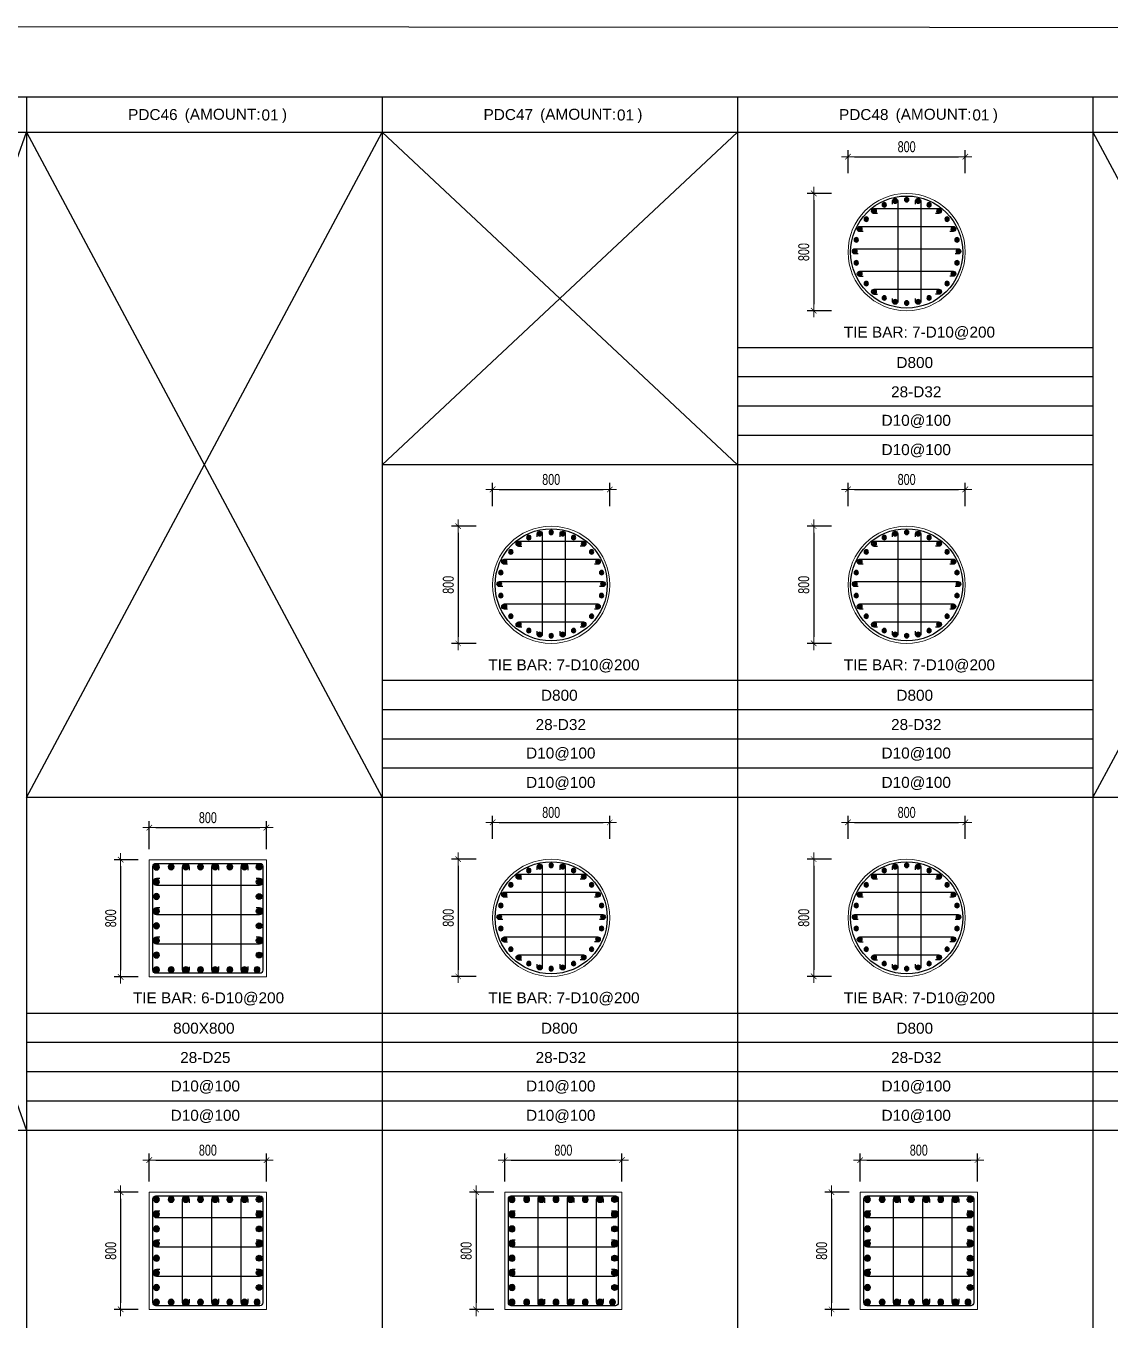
# Model space of a CAD drawing. Header units: millimetres. Extents: x 49323 to 538172, y -39336 to 181761.
# Drawn here: x 273228 to 280628, y 53797 to 62630 of the extents above; entities that cross this region are included whole.
import ezdxf
from ezdxf.enums import TextEntityAlignment as Align

# ---------------------------------------------------------------- set-up
doc = ezdxf.new("R2010")
doc.units = ezdxf.units.MM
doc.linetypes.add('CENTER2', pattern=[1.125, 0.75, -0.125, 0.125, -0.125])
doc.layers.get('Defpoints').update_dxf_attribs({"color": 151, "lineweight": 9})
for name, color, linetype in [('2', 2, 'Continuous'), ('A-ANNO-LEAD', 4, 'Continuous'), ('CEN', 1, 'CENTER2'), ('STL', 3, 'Continuous'), ('TIT1', 3, 'Continuous')]:
    doc.layers.add(name, color=color, linetype=linetype)
doc.layers.add('NDC_S_CONTINUOUS', color=3, linetype='Continuous', lineweight=20)
doc.layers.add('NDC_S_DIM', color=1, linetype='Continuous', lineweight=15)
doc.styles.add('NDC_ARIAL', font='arial.ttf', dxfattribs={"width": 0.85})
doc.styles.add('NDC_DIM', font='', dxfattribs={"width": 0.75})
doc.styles.get('NDC_DIM').set_extended_font_data('Dotum')
doc.dimstyles.new('NDC_dim_30', dxfattribs={"dimscale": 30, "dimtxt": 2.5, "dimasz": 1.5, "dimexe": 1.5, "dimexo": 2.5, "dimgap": 1, "dimtad": 1, "dimdec": 0, "dimzin": 0, "dimdsep": 46, "dimtxsty": 'NDC_DIM', "dimblk": 'DIMMARK', "dimcen": 0.09, "dimdle": 1.2, "dimclrd": 1, "dimclre": 1, "dimclrt": 3, "dimadec": 0, "dimazin": 0, "dimtfac": 1, "dimtdec": 0, "dimtix": 1, "dimtofl": 0, "dimtmove": 0, "dimatfit": 3, "dimfxl": 8, "dimfxlon": 1, "dimtolj": 1, "dimtzin": 0, "dimarcsym": 0})

# ---------------------------------------------------------------- blocks, each defined once
blk = doc.blocks.new('8')
at = {"layer": '2'}
blk.add_hatch(color=256, dxfattribs=at).paths.add_polyline_path([(20, 0, 0.386127), (1.9, 19.9), (-1.9, 19.9, 0.386127), (-20, 0, 1)])
blk.add_circle((0, 0), 20, dxfattribs=at)
blk = doc.blocks.new('5')
at = {"layer": 'CEN', "rotation": 180}
blk.add_blockref('8', (0, 0), dxfattribs=at)
blk = doc.blocks.new('DIMMARK')
at = {"layer": 'NDC_S_DIM', "color": 1}
blk.add_line((-1.5, 0), (1, 0), dxfattribs=at)
at = {"layer": 'NDC_S_DIM', "color": 2, "const_width": 0.1}
blk.add_lwpolyline([(-0.42, -0.42), (0.42, 0.42)], dxfattribs=at)
blk = doc.blocks.new('*D1252')
at = {"layer": 'Defpoints', "color": 0, "ltscale": 40, "transparency": 16777216}
for p in [(274869.8, 54888.6), (274069.8, 54667.2), (274869.8, 54667.2)]:
    blk.add_point(p, dxfattribs=at)
at = {"layer": 'NDC_S_DIM', "color": 1, "lineweight": -2, "ltscale": 40, "transparency": 16777216}
for p, q in [((274069.8, 54742.2), (274069.8, 54933.6)), ((274114.8, 54888.6), (274824.8, 54888.6)), ((274869.8, 54742.2), (274869.8, 54933.6))]:
    blk.add_line(p, q, dxfattribs=at)
at = {"layer": 'NDC_S_DIM', "color": 1, "lineweight": -2, "ltscale": 40, "transparency": 16777216, "xscale": 45, "yscale": 45, "zscale": 45, "rotation": 180}
blk.add_blockref('DIMMARK', (274069.8, 54888.6), dxfattribs=at)
at = {"layer": 'NDC_S_DIM', "color": 1, "lineweight": -2, "ltscale": 40, "transparency": 16777216, "xscale": 45, "yscale": 45, "zscale": 45}
blk.add_blockref('DIMMARK', (274869.8, 54888.6), dxfattribs=at)
at = {"layer": 'NDC_S_DIM', "color": 3, "ltscale": 40, "transparency": 16777216, "insert": (274469.8, 54956.1), "char_height": 75, "attachment_point": 5, "style": 'NDC_DIM'}
blk.add_mtext('\\A1;800', dxfattribs=at)
blk = doc.blocks.new('*D1253')
at = {"layer": 'Defpoints', "color": 0, "ltscale": 40, "transparency": 16777216}
for p in [(274069.8, 54669.7), (273874.5, 53869.7), (274069.8, 53869.7)]:
    blk.add_point(p, dxfattribs=at)
at = {"layer": 'NDC_S_DIM', "color": 1, "lineweight": -2, "ltscale": 40, "transparency": 16777216}
for p, q in [((273994.8, 54669.7), (273829.5, 54669.7)), ((273874.5, 54624.7), (273874.5, 53914.7)), ((273994.8, 53869.7), (273829.5, 53869.7))]:
    blk.add_line(p, q, dxfattribs=at)
at = {"layer": 'NDC_S_DIM', "color": 1, "lineweight": -2, "ltscale": 40, "transparency": 16777216, "xscale": 45, "yscale": 45, "zscale": 45}
for p, rotation in [((273874.5, 54669.7), 90), ((273874.5, 53869.7), 270)]:
    blk.add_blockref('DIMMARK', p, dxfattribs=dict(at, rotation=rotation))
at = {"layer": 'NDC_S_DIM', "color": 3, "ltscale": 40, "transparency": 16777216, "insert": (273806.9, 54269.7), "char_height": 75, "attachment_point": 5, "rotation": 90, "style": 'NDC_DIM'}
blk.add_mtext('\\A1;800', dxfattribs=at)
blk = doc.blocks.new('DÁDAS')
at = {"layer": 'TIT1', "color": 2, "style": 'NDC_ARIAL'}
blk.add_text('(AMOUNT:     )', height=75, dxfattribs=at).set_placement((-42061.2, 55767.2), align=Align.MIDDLE)
blk = doc.blocks.new('*D1254')
at = {"layer": 'Defpoints', "color": 0, "ltscale": 40, "transparency": 16777216}
for p in [(274869.8, 57158), (274069.8, 56936.6), (274869.8, 56936.6)]:
    blk.add_point(p, dxfattribs=at)
at = {"layer": 'NDC_S_DIM', "color": 1, "lineweight": -2, "ltscale": 40, "transparency": 16777216}
for p, q in [((274069.8, 57011.6), (274069.8, 57203)), ((274114.8, 57158), (274824.8, 57158)), ((274869.8, 57011.6), (274869.8, 57203))]:
    blk.add_line(p, q, dxfattribs=at)
at = {"layer": 'NDC_S_DIM', "color": 1, "lineweight": -2, "ltscale": 40, "transparency": 16777216, "xscale": 45, "yscale": 45, "zscale": 45, "rotation": 180}
blk.add_blockref('DIMMARK', (274069.8, 57158), dxfattribs=at)
at = {"layer": 'NDC_S_DIM', "color": 1, "lineweight": -2, "ltscale": 40, "transparency": 16777216, "xscale": 45, "yscale": 45, "zscale": 45}
blk.add_blockref('DIMMARK', (274869.8, 57158), dxfattribs=at)
at = {"layer": 'NDC_S_DIM', "color": 3, "ltscale": 40, "transparency": 16777216, "insert": (274469.8, 57225.6), "char_height": 75, "attachment_point": 5, "style": 'NDC_DIM'}
blk.add_mtext('\\A1;800', dxfattribs=at)
blk = doc.blocks.new('*D1255')
at = {"layer": 'Defpoints', "color": 0, "ltscale": 40, "transparency": 16777216}
for p in [(274069.8, 56939.2), (273874.5, 56139.2), (274069.8, 56139.2)]:
    blk.add_point(p, dxfattribs=at)
at = {"layer": 'NDC_S_DIM', "color": 1, "lineweight": -2, "ltscale": 40, "transparency": 16777216}
for p, q in [((273994.8, 56939.2), (273829.5, 56939.2)), ((273874.5, 56894.2), (273874.5, 56184.2)), ((273994.8, 56139.2), (273829.5, 56139.2))]:
    blk.add_line(p, q, dxfattribs=at)
at = {"layer": 'NDC_S_DIM', "color": 1, "lineweight": -2, "ltscale": 40, "transparency": 16777216, "xscale": 45, "yscale": 45, "zscale": 45}
for p, rotation in [((273874.5, 56939.2), 90), ((273874.5, 56139.2), 270)]:
    blk.add_blockref('DIMMARK', p, dxfattribs=dict(at, rotation=rotation))
at = {"layer": 'NDC_S_DIM', "color": 3, "ltscale": 40, "transparency": 16777216, "insert": (273806.9, 56539.2), "char_height": 75, "attachment_point": 5, "rotation": 90, "style": 'NDC_DIM'}
blk.add_mtext('\\A1;800', dxfattribs=at)
blk = doc.blocks.new('*D1262')
at = {"layer": 'Defpoints', "color": 0, "ltscale": 40, "transparency": 16777216}
for p in [(277295.9, 54888.6), (276495.9, 54667.2), (277295.9, 54667.2)]:
    blk.add_point(p, dxfattribs=at)
at = {"layer": 'NDC_S_DIM', "color": 1, "lineweight": -2, "ltscale": 40, "transparency": 16777216}
for p, q in [((276495.9, 54742.2), (276495.9, 54933.6)), ((276540.9, 54888.6), (277250.9, 54888.6)), ((277295.9, 54742.2), (277295.9, 54933.6))]:
    blk.add_line(p, q, dxfattribs=at)
at = {"layer": 'NDC_S_DIM', "color": 1, "lineweight": -2, "ltscale": 40, "transparency": 16777216, "xscale": 45, "yscale": 45, "zscale": 45, "rotation": 180}
blk.add_blockref('DIMMARK', (276495.9, 54888.6), dxfattribs=at)
at = {"layer": 'NDC_S_DIM', "color": 1, "lineweight": -2, "ltscale": 40, "transparency": 16777216, "xscale": 45, "yscale": 45, "zscale": 45}
blk.add_blockref('DIMMARK', (277295.9, 54888.6), dxfattribs=at)
at = {"layer": 'NDC_S_DIM', "color": 3, "ltscale": 40, "transparency": 16777216, "insert": (276895.9, 54956.1), "char_height": 75, "attachment_point": 5, "style": 'NDC_DIM'}
blk.add_mtext('\\A1;800', dxfattribs=at)
blk = doc.blocks.new('*D1263')
at = {"layer": 'Defpoints', "color": 0, "ltscale": 40, "transparency": 16777216}
for p in [(276495.9, 54669.7), (276300.5, 53869.7), (276495.9, 53869.7)]:
    blk.add_point(p, dxfattribs=at)
at = {"layer": 'NDC_S_DIM', "color": 1, "lineweight": -2, "ltscale": 40, "transparency": 16777216}
for p, q in [((276420.9, 54669.7), (276255.5, 54669.7)), ((276300.5, 54624.7), (276300.5, 53914.7)), ((276420.9, 53869.7), (276255.5, 53869.7))]:
    blk.add_line(p, q, dxfattribs=at)
at = {"layer": 'NDC_S_DIM', "color": 1, "lineweight": -2, "ltscale": 40, "transparency": 16777216, "xscale": 45, "yscale": 45, "zscale": 45}
for p, rotation in [((276300.5, 54669.7), 90), ((276300.5, 53869.7), 270)]:
    blk.add_blockref('DIMMARK', p, dxfattribs=dict(at, rotation=rotation))
at = {"layer": 'NDC_S_DIM', "color": 3, "ltscale": 40, "transparency": 16777216, "insert": (276233, 54269.7), "char_height": 75, "attachment_point": 5, "rotation": 90, "style": 'NDC_DIM'}
blk.add_mtext('\\A1;800', dxfattribs=at)
blk = doc.blocks.new('*D1270')
at = {"layer": 'Defpoints', "color": 0, "ltscale": 40, "transparency": 16777216}
for p in [(279722, 54888.6), (278922, 54667.2), (279722, 54667.2)]:
    blk.add_point(p, dxfattribs=at)
at = {"layer": 'NDC_S_DIM', "color": 1, "lineweight": -2, "ltscale": 40, "transparency": 16777216}
for p, q in [((278922, 54742.2), (278922, 54933.6)), ((278967, 54888.6), (279677, 54888.6)), ((279722, 54742.2), (279722, 54933.6))]:
    blk.add_line(p, q, dxfattribs=at)
at = {"layer": 'NDC_S_DIM', "color": 1, "lineweight": -2, "ltscale": 40, "transparency": 16777216, "xscale": 45, "yscale": 45, "zscale": 45, "rotation": 180}
blk.add_blockref('DIMMARK', (278922, 54888.6), dxfattribs=at)
at = {"layer": 'NDC_S_DIM', "color": 1, "lineweight": -2, "ltscale": 40, "transparency": 16777216, "xscale": 45, "yscale": 45, "zscale": 45}
blk.add_blockref('DIMMARK', (279722, 54888.6), dxfattribs=at)
at = {"layer": 'NDC_S_DIM', "color": 3, "ltscale": 40, "transparency": 16777216, "insert": (279322, 54956.1), "char_height": 75, "attachment_point": 5, "style": 'NDC_DIM'}
blk.add_mtext('\\A1;800', dxfattribs=at)
blk = doc.blocks.new('*D1271')
at = {"layer": 'Defpoints', "color": 0, "ltscale": 40, "transparency": 16777216}
for p in [(278922, 54669.7), (278726.6, 53869.7), (278922, 53869.7)]:
    blk.add_point(p, dxfattribs=at)
at = {"layer": 'NDC_S_DIM', "color": 1, "lineweight": -2, "ltscale": 40, "transparency": 16777216}
for p, q in [((278847, 54669.7), (278681.6, 54669.7)), ((278726.6, 54624.7), (278726.6, 53914.7)), ((278847, 53869.7), (278681.6, 53869.7))]:
    blk.add_line(p, q, dxfattribs=at)
at = {"layer": 'NDC_S_DIM', "color": 1, "lineweight": -2, "ltscale": 40, "transparency": 16777216, "xscale": 45, "yscale": 45, "zscale": 45}
for p, rotation in [((278726.6, 54669.7), 90), ((278726.6, 53869.7), 270)]:
    blk.add_blockref('DIMMARK', p, dxfattribs=dict(at, rotation=rotation))
at = {"layer": 'NDC_S_DIM', "color": 3, "ltscale": 40, "transparency": 16777216, "insert": (278659.1, 54269.7), "char_height": 75, "attachment_point": 5, "rotation": 90, "style": 'NDC_DIM'}
blk.add_mtext('\\A1;800', dxfattribs=at)
blk = doc.blocks.new('*D1310')
at = {"layer": 'Defpoints', "color": 0, "ltscale": 40, "transparency": 16777216}
for p in [(277213, 59466.4), (276413, 59278.2), (277213, 59278.2)]:
    blk.add_point(p, dxfattribs=at)
at = {"layer": 'NDC_S_DIM', "color": 1, "lineweight": -2, "ltscale": 40, "transparency": 16777216}
for p, q in [((276413, 59353.2), (276413, 59511.4)), ((276458, 59466.4), (277168, 59466.4)), ((277213, 59353.2), (277213, 59511.4))]:
    blk.add_line(p, q, dxfattribs=at)
at = {"layer": 'NDC_S_DIM', "color": 1, "lineweight": -2, "ltscale": 40, "transparency": 16777216, "xscale": 45, "yscale": 45, "zscale": 45, "rotation": 180}
blk.add_blockref('DIMMARK', (276413, 59466.4), dxfattribs=at)
at = {"layer": 'NDC_S_DIM', "color": 1, "lineweight": -2, "ltscale": 40, "transparency": 16777216, "xscale": 45, "yscale": 45, "zscale": 45}
blk.add_blockref('DIMMARK', (277213, 59466.4), dxfattribs=at)
at = {"layer": 'NDC_S_DIM', "color": 3, "ltscale": 40, "transparency": 16777216, "insert": (276813, 59533.9), "char_height": 75, "attachment_point": 5, "style": 'NDC_DIM'}
blk.add_mtext('\\A1;800', dxfattribs=at)
blk = doc.blocks.new('*D1311')
at = {"layer": 'Defpoints', "color": 0, "ltscale": 40, "transparency": 16777216}
for p in [(276375.9, 59215.3), (276178.5, 58415.3), (276375.9, 58415.3)]:
    blk.add_point(p, dxfattribs=at)
at = {"layer": 'NDC_S_DIM', "color": 1, "lineweight": -2, "ltscale": 40, "transparency": 16777216}
for p, q in [((276300.9, 59215.3), (276133.5, 59215.3)), ((276178.5, 59170.3), (276178.5, 58460.3)), ((276300.9, 58415.3), (276133.5, 58415.3))]:
    blk.add_line(p, q, dxfattribs=at)
at = {"layer": 'NDC_S_DIM', "color": 1, "lineweight": -2, "ltscale": 40, "transparency": 16777216, "xscale": 45, "yscale": 45, "zscale": 45}
for p, rotation in [((276178.5, 59215.3), 90), ((276178.5, 58415.3), 270)]:
    blk.add_blockref('DIMMARK', p, dxfattribs=dict(at, rotation=rotation))
at = {"layer": 'NDC_S_DIM', "color": 3, "ltscale": 40, "transparency": 16777216, "insert": (276111, 58815.3), "char_height": 75, "attachment_point": 5, "rotation": 90, "style": 'NDC_DIM'}
blk.add_mtext('\\A1;800', dxfattribs=at)
blk = doc.blocks.new('*U1161')
at = {"layer": 'STL', "xscale": -0.75, "yscale": 0.75, "zscale": 0.75, "rotation": 292.5000000000001}
blk.add_blockref('5', (0, 0), dxfattribs=at)
blk = doc.blocks.new('*U1169')
at = {"layer": 'NDC_S_DIM', "color": 0, "linetype": 'ByBlock', "lineweight": -2, "transparency": 16777216}
for p, rotation in [((-25527, 37966), 282.8571428571415), ((-25448.4, 37973.7), 269.9999999999987), ((-25370.1, 37963.8), 257.1428571428559), ((-25669.3, 37900), 308.571428571427), ((-25601.8, 37941), 295.7142857142843), ((-25296, 37936.7), 244.2857142857131), ((-25229.7, 37893.7), 231.4285714285703), ((-25725.9, 37844.9), 321.4285714285699), ((-25174.7, 37837.1), 218.5714285714274), ((-25796, 37704.6), 347.1428571428555), ((-25768.8, 37778.7), 334.2857142857127), ((-25133.6, 37769.7), 205.7142857142847), ((-25108.6, 37694.8), 192.8571428571419), ((-25100.9, 37616.2), 180), ((-25798.2, 37547.7), 12.8571428571428), ((-25110.9, 37537.9), 167.1428571428563), ((-25773.2, 37472.8), 25.71428571428561), ((-25138, 37463.8), 154.2857142857135), ((-25732.1, 37405.4), 38.57142857142841), ((-25677.1, 37348.8), 51.42857142857117), ((-25237.5, 37342.5), 128.5714285714279), ((-25180.9, 37397.6), 141.4285714285707), ((-25610.9, 37305.8), 64.28571428571395), ((-25536.7, 37278.7), 77.14285714285676), ((-25458.4, 37268.7), 89.99999999999955), ((-25379.8, 37276.5), 102.8571428571423), ((-25305, 37301.5), 115.7142857142852)]:
    blk.add_blockref('*U1161', p, dxfattribs=dict(at, rotation=rotation))
blk.add_blockref('*U1161', (-25805.9, 37626.2), dxfattribs=at)
blk = doc.blocks.new('*D1312')
at = {"layer": 'Defpoints', "color": 0, "ltscale": 40, "transparency": 16777216}
for p in [(277213, 57193.9), (276413, 57005.7), (277213, 57005.7)]:
    blk.add_point(p, dxfattribs=at)
at = {"layer": 'NDC_S_DIM', "color": 1, "lineweight": -2, "ltscale": 40, "transparency": 16777216}
for p, q in [((276413, 57080.7), (276413, 57238.9)), ((276458, 57193.9), (277168, 57193.9)), ((277213, 57080.7), (277213, 57238.9))]:
    blk.add_line(p, q, dxfattribs=at)
at = {"layer": 'NDC_S_DIM', "color": 1, "lineweight": -2, "ltscale": 40, "transparency": 16777216, "xscale": 45, "yscale": 45, "zscale": 45, "rotation": 180}
blk.add_blockref('DIMMARK', (276413, 57193.9), dxfattribs=at)
at = {"layer": 'NDC_S_DIM', "color": 1, "lineweight": -2, "ltscale": 40, "transparency": 16777216, "xscale": 45, "yscale": 45, "zscale": 45}
blk.add_blockref('DIMMARK', (277213, 57193.9), dxfattribs=at)
at = {"layer": 'NDC_S_DIM', "color": 3, "ltscale": 40, "transparency": 16777216, "insert": (276813, 57261.4), "char_height": 75, "attachment_point": 5, "style": 'NDC_DIM'}
blk.add_mtext('\\A1;800', dxfattribs=at)
blk = doc.blocks.new('*D1313')
at = {"layer": 'Defpoints', "color": 0, "ltscale": 40, "transparency": 16777216}
for p in [(276375.9, 56942.8), (276178.5, 56142.8), (276375.9, 56142.8)]:
    blk.add_point(p, dxfattribs=at)
at = {"layer": 'NDC_S_DIM', "color": 1, "lineweight": -2, "ltscale": 40, "transparency": 16777216}
for p, q in [((276300.9, 56942.8), (276133.5, 56942.8)), ((276178.5, 56897.8), (276178.5, 56187.8)), ((276300.9, 56142.8), (276133.5, 56142.8))]:
    blk.add_line(p, q, dxfattribs=at)
at = {"layer": 'NDC_S_DIM', "color": 1, "lineweight": -2, "ltscale": 40, "transparency": 16777216, "xscale": 45, "yscale": 45, "zscale": 45}
for p, rotation in [((276178.5, 56942.8), 90), ((276178.5, 56142.8), 270)]:
    blk.add_blockref('DIMMARK', p, dxfattribs=dict(at, rotation=rotation))
at = {"layer": 'NDC_S_DIM', "color": 3, "ltscale": 40, "transparency": 16777216, "insert": (276111, 56542.8), "char_height": 75, "attachment_point": 5, "rotation": 90, "style": 'NDC_DIM'}
blk.add_mtext('\\A1;800', dxfattribs=at)
blk = doc.blocks.new('*U1163')
at = {"layer": 'STL', "xscale": -0.75, "yscale": 0.75, "zscale": 0.75, "rotation": 292.5000000000001}
blk.add_blockref('5', (0, 0), dxfattribs=at)
blk = doc.blocks.new('*U1162')
at = {"layer": 'NDC_S_DIM', "color": 0, "linetype": 'ByBlock', "lineweight": -2, "transparency": 16777216}
for p, rotation in [((-25527, 37966), 282.8571428571415), ((-25448.4, 37973.7), 269.9999999999987), ((-25370.1, 37963.8), 257.1428571428559), ((-25669.3, 37900), 308.571428571427), ((-25601.8, 37941), 295.7142857142843), ((-25296, 37936.7), 244.2857142857131), ((-25229.7, 37893.7), 231.4285714285703), ((-25725.9, 37844.9), 321.4285714285699), ((-25174.7, 37837.1), 218.5714285714274), ((-25796, 37704.6), 347.1428571428555), ((-25768.8, 37778.7), 334.2857142857127), ((-25133.6, 37769.7), 205.7142857142847), ((-25108.6, 37694.8), 192.8571428571419), ((-25100.9, 37616.2), 180), ((-25798.2, 37547.7), 12.8571428571428), ((-25110.9, 37537.9), 167.1428571428563), ((-25773.2, 37472.8), 25.71428571428561), ((-25138, 37463.8), 154.2857142857135), ((-25732.1, 37405.4), 38.57142857142841), ((-25677.1, 37348.8), 51.42857142857117), ((-25237.5, 37342.5), 128.5714285714279), ((-25180.9, 37397.6), 141.4285714285707), ((-25610.9, 37305.8), 64.28571428571395), ((-25536.7, 37278.7), 77.14285714285676), ((-25458.4, 37268.7), 89.99999999999955), ((-25379.8, 37276.5), 102.8571428571423), ((-25305, 37301.5), 115.7142857142852)]:
    blk.add_blockref('*U1163', p, dxfattribs=dict(at, rotation=rotation))
blk.add_blockref('*U1163', (-25805.9, 37626.2), dxfattribs=at)
blk = doc.blocks.new('*D1314')
at = {"layer": 'Defpoints', "color": 0, "ltscale": 40, "transparency": 16777216}
for p in [(279639.1, 57193.9), (278839.1, 57005.7), (279639.1, 57005.7)]:
    blk.add_point(p, dxfattribs=at)
at = {"layer": 'NDC_S_DIM', "color": 1, "lineweight": -2, "ltscale": 40, "transparency": 16777216}
for p, q in [((278839.1, 57080.7), (278839.1, 57238.9)), ((278884.1, 57193.9), (279594.1, 57193.9)), ((279639.1, 57080.7), (279639.1, 57238.9))]:
    blk.add_line(p, q, dxfattribs=at)
at = {"layer": 'NDC_S_DIM', "color": 1, "lineweight": -2, "ltscale": 40, "transparency": 16777216, "xscale": 45, "yscale": 45, "zscale": 45, "rotation": 180}
blk.add_blockref('DIMMARK', (278839.1, 57193.9), dxfattribs=at)
at = {"layer": 'NDC_S_DIM', "color": 1, "lineweight": -2, "ltscale": 40, "transparency": 16777216, "xscale": 45, "yscale": 45, "zscale": 45}
blk.add_blockref('DIMMARK', (279639.1, 57193.9), dxfattribs=at)
at = {"layer": 'NDC_S_DIM', "color": 3, "ltscale": 40, "transparency": 16777216, "insert": (279239.1, 57261.4), "char_height": 75, "attachment_point": 5, "style": 'NDC_DIM'}
blk.add_mtext('\\A1;800', dxfattribs=at)
blk = doc.blocks.new('*D1315')
at = {"layer": 'Defpoints', "color": 0, "ltscale": 40, "transparency": 16777216}
for p in [(278802, 56942.8), (278604.6, 56142.8), (278802, 56142.8)]:
    blk.add_point(p, dxfattribs=at)
at = {"layer": 'NDC_S_DIM', "color": 1, "lineweight": -2, "ltscale": 40, "transparency": 16777216}
for p, q in [((278727, 56942.8), (278559.6, 56942.8)), ((278604.6, 56897.8), (278604.6, 56187.8)), ((278727, 56142.8), (278559.6, 56142.8))]:
    blk.add_line(p, q, dxfattribs=at)
at = {"layer": 'NDC_S_DIM', "color": 1, "lineweight": -2, "ltscale": 40, "transparency": 16777216, "xscale": 45, "yscale": 45, "zscale": 45}
for p, rotation in [((278604.6, 56942.8), 90), ((278604.6, 56142.8), 270)]:
    blk.add_blockref('DIMMARK', p, dxfattribs=dict(at, rotation=rotation))
at = {"layer": 'NDC_S_DIM', "color": 3, "ltscale": 40, "transparency": 16777216, "insert": (278537.1, 56542.8), "char_height": 75, "attachment_point": 5, "rotation": 90, "style": 'NDC_DIM'}
blk.add_mtext('\\A1;800', dxfattribs=at)
blk = doc.blocks.new('*U1165')
at = {"layer": 'STL', "xscale": -0.75, "yscale": 0.75, "zscale": 0.75, "rotation": 292.5000000000001}
blk.add_blockref('5', (0, 0), dxfattribs=at)
blk = doc.blocks.new('*U1164')
at = {"layer": 'NDC_S_DIM', "color": 0, "linetype": 'ByBlock', "lineweight": -2, "transparency": 16777216}
for p, rotation in [((-25527, 37966), 282.8571428571415), ((-25448.4, 37973.7), 269.9999999999987), ((-25370.1, 37963.8), 257.1428571428559), ((-25669.3, 37900), 308.571428571427), ((-25601.8, 37941), 295.7142857142843), ((-25296, 37936.7), 244.2857142857131), ((-25229.7, 37893.7), 231.4285714285703), ((-25725.9, 37844.9), 321.4285714285699), ((-25174.7, 37837.1), 218.5714285714274), ((-25796, 37704.6), 347.1428571428555), ((-25768.8, 37778.7), 334.2857142857127), ((-25133.6, 37769.7), 205.7142857142847), ((-25108.6, 37694.8), 192.8571428571419), ((-25100.9, 37616.2), 180), ((-25798.2, 37547.7), 12.8571428571428), ((-25110.9, 37537.9), 167.1428571428563), ((-25773.2, 37472.8), 25.71428571428561), ((-25138, 37463.8), 154.2857142857135), ((-25732.1, 37405.4), 38.57142857142841), ((-25677.1, 37348.8), 51.42857142857117), ((-25237.5, 37342.5), 128.5714285714279), ((-25180.9, 37397.6), 141.4285714285707), ((-25610.9, 37305.8), 64.28571428571395), ((-25536.7, 37278.7), 77.14285714285676), ((-25458.4, 37268.7), 89.99999999999955), ((-25379.8, 37276.5), 102.8571428571423), ((-25305, 37301.5), 115.7142857142852)]:
    blk.add_blockref('*U1165', p, dxfattribs=dict(at, rotation=rotation))
blk.add_blockref('*U1165', (-25805.9, 37626.2), dxfattribs=at)
blk = doc.blocks.new('*D1316')
at = {"layer": 'Defpoints', "color": 0, "ltscale": 40, "transparency": 16777216}
for p in [(279639.1, 59466.4), (278839.1, 59278.2), (279639.1, 59278.2)]:
    blk.add_point(p, dxfattribs=at)
at = {"layer": 'NDC_S_DIM', "color": 1, "lineweight": -2, "ltscale": 40, "transparency": 16777216}
for p, q in [((278839.1, 59353.2), (278839.1, 59511.4)), ((278884.1, 59466.4), (279594.1, 59466.4)), ((279639.1, 59353.2), (279639.1, 59511.4))]:
    blk.add_line(p, q, dxfattribs=at)
at = {"layer": 'NDC_S_DIM', "color": 1, "lineweight": -2, "ltscale": 40, "transparency": 16777216, "xscale": 45, "yscale": 45, "zscale": 45, "rotation": 180}
blk.add_blockref('DIMMARK', (278839.1, 59466.4), dxfattribs=at)
at = {"layer": 'NDC_S_DIM', "color": 1, "lineweight": -2, "ltscale": 40, "transparency": 16777216, "xscale": 45, "yscale": 45, "zscale": 45}
blk.add_blockref('DIMMARK', (279639.1, 59466.4), dxfattribs=at)
at = {"layer": 'NDC_S_DIM', "color": 3, "ltscale": 40, "transparency": 16777216, "insert": (279239.1, 59533.9), "char_height": 75, "attachment_point": 5, "style": 'NDC_DIM'}
blk.add_mtext('\\A1;800', dxfattribs=at)
blk = doc.blocks.new('*D1317')
at = {"layer": 'Defpoints', "color": 0, "ltscale": 40, "transparency": 16777216}
for p in [(278802, 59215.3), (278604.6, 58415.3), (278802, 58415.3)]:
    blk.add_point(p, dxfattribs=at)
at = {"layer": 'NDC_S_DIM', "color": 1, "lineweight": -2, "ltscale": 40, "transparency": 16777216}
for p, q in [((278727, 59215.3), (278559.6, 59215.3)), ((278604.6, 59170.3), (278604.6, 58460.3)), ((278727, 58415.3), (278559.6, 58415.3))]:
    blk.add_line(p, q, dxfattribs=at)
at = {"layer": 'NDC_S_DIM', "color": 1, "lineweight": -2, "ltscale": 40, "transparency": 16777216, "xscale": 45, "yscale": 45, "zscale": 45}
for p, rotation in [((278604.6, 59215.3), 90), ((278604.6, 58415.3), 270)]:
    blk.add_blockref('DIMMARK', p, dxfattribs=dict(at, rotation=rotation))
at = {"layer": 'NDC_S_DIM', "color": 3, "ltscale": 40, "transparency": 16777216, "insert": (278537.1, 58815.3), "char_height": 75, "attachment_point": 5, "rotation": 90, "style": 'NDC_DIM'}
blk.add_mtext('\\A1;800', dxfattribs=at)
blk = doc.blocks.new('*U1167')
at = {"layer": 'STL', "xscale": -0.75, "yscale": 0.75, "zscale": 0.75, "rotation": 292.5000000000001}
blk.add_blockref('5', (0, 0), dxfattribs=at)
blk = doc.blocks.new('*U1166')
at = {"layer": 'NDC_S_DIM', "color": 0, "linetype": 'ByBlock', "lineweight": -2, "transparency": 16777216}
for p, rotation in [((-25527, 37966), 282.8571428571415), ((-25448.4, 37973.7), 269.9999999999987), ((-25370.1, 37963.8), 257.1428571428559), ((-25669.3, 37900), 308.571428571427), ((-25601.8, 37941), 295.7142857142843), ((-25296, 37936.7), 244.2857142857131), ((-25229.7, 37893.7), 231.4285714285703), ((-25725.9, 37844.9), 321.4285714285699), ((-25174.7, 37837.1), 218.5714285714274), ((-25796, 37704.6), 347.1428571428555), ((-25768.8, 37778.7), 334.2857142857127), ((-25133.6, 37769.7), 205.7142857142847), ((-25108.6, 37694.8), 192.8571428571419), ((-25100.9, 37616.2), 180), ((-25798.2, 37547.7), 12.8571428571428), ((-25110.9, 37537.9), 167.1428571428563), ((-25773.2, 37472.8), 25.71428571428561), ((-25138, 37463.8), 154.2857142857135), ((-25732.1, 37405.4), 38.57142857142841), ((-25677.1, 37348.8), 51.42857142857117), ((-25237.5, 37342.5), 128.5714285714279), ((-25180.9, 37397.6), 141.4285714285707), ((-25610.9, 37305.8), 64.28571428571395), ((-25536.7, 37278.7), 77.14285714285676), ((-25458.4, 37268.7), 89.99999999999955), ((-25379.8, 37276.5), 102.8571428571423), ((-25305, 37301.5), 115.7142857142852)]:
    blk.add_blockref('*U1167', p, dxfattribs=dict(at, rotation=rotation))
blk.add_blockref('*U1167', (-25805.9, 37626.2), dxfattribs=at)
blk = doc.blocks.new('*D1318')
at = {"layer": 'Defpoints', "color": 0, "ltscale": 40, "transparency": 16777216}
for p in [(279639.1, 61737.4), (278839.1, 61549.2), (279639.1, 61549.2)]:
    blk.add_point(p, dxfattribs=at)
at = {"layer": 'NDC_S_DIM', "color": 1, "lineweight": -2, "ltscale": 40, "transparency": 16777216}
for p, q in [((278839.1, 61624.2), (278839.1, 61782.4)), ((279639.1, 61624.2), (279639.1, 61782.4)), ((278884.1, 61737.4), (279594.1, 61737.4))]:
    blk.add_line(p, q, dxfattribs=at)
at = {"layer": 'NDC_S_DIM', "color": 1, "lineweight": -2, "ltscale": 40, "transparency": 16777216, "xscale": 45, "yscale": 45, "zscale": 45, "rotation": 180}
blk.add_blockref('DIMMARK', (278839.1, 61737.4), dxfattribs=at)
at = {"layer": 'NDC_S_DIM', "color": 1, "lineweight": -2, "ltscale": 40, "transparency": 16777216, "xscale": 45, "yscale": 45, "zscale": 45}
blk.add_blockref('DIMMARK', (279639.1, 61737.4), dxfattribs=at)
at = {"layer": 'NDC_S_DIM', "color": 3, "ltscale": 40, "transparency": 16777216, "insert": (279239.1, 61804.9), "char_height": 75, "attachment_point": 5, "style": 'NDC_DIM'}
blk.add_mtext('\\A1;800', dxfattribs=at)
blk = doc.blocks.new('*D1319')
at = {"layer": 'Defpoints', "color": 0, "ltscale": 40, "transparency": 16777216}
for p in [(278802, 61486.3), (278604.6, 60686.3), (278802, 60686.3)]:
    blk.add_point(p, dxfattribs=at)
at = {"layer": 'NDC_S_DIM', "color": 1, "lineweight": -2, "ltscale": 40, "transparency": 16777216}
for p, q in [((278727, 61486.3), (278559.6, 61486.3)), ((278604.6, 61441.3), (278604.6, 60731.3)), ((278727, 60686.3), (278559.6, 60686.3))]:
    blk.add_line(p, q, dxfattribs=at)
at = {"layer": 'NDC_S_DIM', "color": 1, "lineweight": -2, "ltscale": 40, "transparency": 16777216, "xscale": 45, "yscale": 45, "zscale": 45}
for p, rotation in [((278604.6, 61486.3), 90), ((278604.6, 60686.3), 270)]:
    blk.add_blockref('DIMMARK', p, dxfattribs=dict(at, rotation=rotation))
at = {"layer": 'NDC_S_DIM', "color": 3, "ltscale": 40, "transparency": 16777216, "insert": (278537.1, 61086.3), "char_height": 75, "attachment_point": 5, "rotation": 90, "style": 'NDC_DIM'}
blk.add_mtext('\\A1;800', dxfattribs=at)
blk = doc.blocks.new('*U1160')
at = {"layer": 'STL', "xscale": -0.75, "yscale": 0.75, "zscale": 0.75, "rotation": 292.5000000000001}
blk.add_blockref('5', (0, 0), dxfattribs=at)
blk = doc.blocks.new('*U1168')
at = {"layer": 'NDC_S_DIM', "color": 0, "linetype": 'ByBlock', "lineweight": -2, "transparency": 16777216}
for p, rotation in [((-25527, 37966), 282.8571428571415), ((-25448.4, 37973.7), 269.9999999999987), ((-25370.1, 37963.8), 257.1428571428559), ((-25669.3, 37900), 308.571428571427), ((-25601.8, 37941), 295.7142857142843), ((-25296, 37936.7), 244.2857142857131), ((-25229.7, 37893.7), 231.4285714285703), ((-25725.9, 37844.9), 321.4285714285699), ((-25174.7, 37837.1), 218.5714285714274), ((-25796, 37704.6), 347.1428571428555), ((-25768.8, 37778.7), 334.2857142857127), ((-25133.6, 37769.7), 205.7142857142847), ((-25108.6, 37694.8), 192.8571428571419), ((-25100.9, 37616.2), 180), ((-25798.2, 37547.7), 12.8571428571428), ((-25110.9, 37537.9), 167.1428571428563), ((-25773.2, 37472.8), 25.71428571428561), ((-25138, 37463.8), 154.2857142857135), ((-25732.1, 37405.4), 38.57142857142841), ((-25677.1, 37348.8), 51.42857142857117), ((-25237.5, 37342.5), 128.5714285714279), ((-25180.9, 37397.6), 141.4285714285707), ((-25610.9, 37305.8), 64.28571428571395), ((-25536.7, 37278.7), 77.14285714285676), ((-25458.4, 37268.7), 89.99999999999955), ((-25379.8, 37276.5), 102.8571428571423), ((-25305, 37301.5), 115.7142857142852)]:
    blk.add_blockref('*U1160', p, dxfattribs=dict(at, rotation=rotation))
blk.add_blockref('*U1160', (-25805.9, 37626.2), dxfattribs=at)

msp = doc.modelspace()

# ---------------------------------------------------------------- linework, layer by layer
at = {"layer": '2', "elevation": 0}
for points in [[(279143.2, 61412.8), (279143.2, 61435, -1), (279178.2, 61435), (279178.2, 60747.6, -1), (279143.2, 60747.6), (279143.2, 60769.7)], [(279300.1, 61412.8), (279300.1, 61435, -1), (279335.1, 61435), (279335.1, 60747.6, -1), (279300.1, 60747.6), (279300.1, 60769.7)], [(279039.3, 61348.9), (279017.2, 61348.9, -1), (279017.2, 61383.9), (279459, 61384.4, -1), (279459, 61349.4), (279436.8, 61349.4)], [(278941.5, 61226.3), (278919.4, 61226.3, -1), (278919.4, 61261.3), (279556.8, 61261.8, -1), (279556.8, 61226.7), (279534.7, 61226.7)], [(278908.8, 61073.8), (278886.6, 61073.8, -1), (278886.6, 61108.8), (279591.6, 61108.8, -1), (279591.6, 61073.8), (279569.5, 61073.8)], [(278941.5, 60920.3), (278919.4, 60920.3, -1), (278919.4, 60955.4), (279556.8, 60955.8, -1), (279556.8, 60920.8), (279534.7, 60920.8)], [(279039.3, 60797.7), (279017.2, 60797.7, -1), (279017.2, 60832.7), (279459, 60833.2, -1), (279459, 60798.2), (279436.8, 60798.2)], [(276613.2, 59077.9), (276591.1, 59077.9, -1), (276591.1, 59112.9), (277032.9, 59113.4, -1), (277032.9, 59078.4), (277010.7, 59078.4)], [(276717.1, 59141.8), (276717.1, 59164, -1), (276752.1, 59164), (276752.1, 58476.6, -1), (276717.1, 58476.6), (276717.1, 58498.7)], [(276874, 59141.8), (276874, 59164, -1), (276909, 59164), (276909, 58476.6, -1), (276874, 58476.6), (276874, 58498.7)], [(279039.3, 59077.9), (279017.2, 59077.9, -1), (279017.2, 59112.9), (279459, 59113.4, -1), (279459, 59078.4), (279436.8, 59078.4)], [(279143.2, 59141.8), (279143.2, 59164, -1), (279178.2, 59164), (279178.2, 58476.6, -1), (279143.2, 58476.6), (279143.2, 58498.7)], [(279300.1, 59141.8), (279300.1, 59164, -1), (279335.1, 59164), (279335.1, 58476.6, -1), (279300.1, 58476.6), (279300.1, 58498.7)], [(276515.4, 58955.3), (276493.3, 58955.3, -1), (276493.3, 58990.3), (277130.7, 58990.8, -1), (277130.7, 58955.7), (277108.6, 58955.7)], [(278941.5, 58955.3), (278919.4, 58955.3, -1), (278919.4, 58990.3), (279556.8, 58990.8, -1), (279556.8, 58955.7), (279534.7, 58955.7)], [(276482.7, 58802.8), (276460.5, 58802.8, -1), (276460.5, 58837.8), (277165.5, 58837.8, -1), (277165.5, 58802.8), (277143.4, 58802.8)], [(278908.8, 58802.8), (278886.6, 58802.8, -1), (278886.6, 58837.8), (279591.6, 58837.8, -1), (279591.6, 58802.8), (279569.5, 58802.8)], [(276515.4, 58649.3), (276493.3, 58649.3, -1), (276493.3, 58684.4), (277130.7, 58684.8, -1), (277130.7, 58649.8), (277108.6, 58649.8)], [(278941.5, 58649.3), (278919.4, 58649.3, -1), (278919.4, 58684.4), (279556.8, 58684.8, -1), (279556.8, 58649.8), (279534.7, 58649.8)], [(276613.2, 58526.7), (276591.1, 58526.7, -1), (276591.1, 58561.7), (277032.9, 58562.2, -1), (277032.9, 58527.2), (277010.7, 58527.2)], [(279039.3, 58526.7), (279017.2, 58526.7, -1), (279017.2, 58561.7), (279459, 58562.2, -1), (279459, 58527.2), (279436.8, 58527.2)], [(276717.1, 56869.4), (276717.1, 56891.5, -1), (276752.1, 56891.5), (276752.1, 56204.1, -1), (276717.1, 56204.1), (276717.1, 56226.3)], [(276874, 56869.4), (276874, 56891.5, -1), (276909, 56891.5), (276909, 56204.1, -1), (276874, 56204.1), (276874, 56226.3)], [(279143.2, 56869.4), (279143.2, 56891.5, -1), (279178.2, 56891.5), (279178.2, 56204.1, -1), (279143.2, 56204.1), (279143.2, 56226.3)], [(279300.1, 56869.4), (279300.1, 56891.5, -1), (279335.1, 56891.5), (279335.1, 56204.1, -1), (279300.1, 56204.1), (279300.1, 56226.3)], [(276613.2, 56805.5), (276591.1, 56805.5, -1), (276591.1, 56840.5), (277032.9, 56841, -1), (277032.9, 56805.9), (277010.7, 56805.9)], [(279039.3, 56805.5), (279017.2, 56805.5, -1), (279017.2, 56840.5), (279459, 56841, -1), (279459, 56805.9), (279436.8, 56805.9)], [(276515.4, 56682.8), (276493.3, 56682.8, -1), (276493.3, 56717.8), (277130.7, 56718.3, -1), (277130.7, 56683.3), (277108.6, 56683.3)], [(278941.5, 56682.8), (278919.4, 56682.8, -1), (278919.4, 56717.8), (279556.8, 56718.3, -1), (279556.8, 56683.3), (279534.7, 56683.3)], [(276482.7, 56530.3), (276460.5, 56530.3, -1), (276460.5, 56565.3), (277165.5, 56565.3, -1), (277165.5, 56530.3), (277143.4, 56530.3)], [(278908.8, 56530.3), (278886.6, 56530.3, -1), (278886.6, 56565.3), (279591.6, 56565.3, -1), (279591.6, 56530.3), (279569.5, 56530.3)], [(276515.4, 56376.9), (276493.3, 56376.9, -1), (276493.3, 56411.9), (277130.7, 56412.4, -1), (277130.7, 56377.4), (277108.6, 56377.4)], [(278941.5, 56376.9), (278919.4, 56376.9, -1), (278919.4, 56411.9), (279556.8, 56412.4, -1), (279556.8, 56377.4), (279534.7, 56377.4)], [(276613.2, 56254.2), (276591.1, 56254.2, -1), (276591.1, 56289.2), (277032.9, 56289.7, -1), (277032.9, 56254.7), (277010.7, 56254.7)], [(279039.3, 56254.2), (279017.2, 56254.2, -1), (279017.2, 56289.2), (279459, 56289.7, -1), (279459, 56254.7), (279436.8, 56254.7)]]:
    msp.add_lwpolyline(points, format="xyb", dxfattribs=at)
at = {"layer": '2', "lineweight": -2, "ltscale": 1000}
for points in [[(274844.8, 56894.2), (274844.8, 56184.2, -0.414214), (274824.8, 56164.2), (274114.8, 56164.2, -0.414214), (274094.8, 56184.2), (274094.8, 56894.2, -0.414214), (274114.8, 56914.2), (274824.8, 56914.2, -0.414214)], [(274844.8, 54624.7), (274844.8, 53914.7, -0.414214), (274824.8, 53894.7), (274114.8, 53894.7, -0.414214), (274094.8, 53914.7), (274094.8, 54624.7, -0.414214), (274114.8, 54644.7), (274824.8, 54644.7, -0.414214)], [(277270.9, 54624.7), (277270.9, 53914.7, -0.414214), (277250.9, 53894.7), (276540.9, 53894.7, -0.414214), (276520.9, 53914.7), (276520.9, 54624.7, -0.414214), (276540.9, 54644.7), (277250.9, 54644.7, -0.414214)], [(279697, 54624.7), (279697, 53914.7, -0.414214), (279677, 53894.7), (278967, 53894.7, -0.414214), (278947, 53914.7), (278947, 54624.7, -0.414214), (278967, 54644.7), (279677, 54644.7, -0.414214)]]:
    msp.add_lwpolyline(points, format="xyb", close=True, dxfattribs=at)
at = {"layer": '2'}
for points in [[(274342.1, 56208.8), (274342.1, 56186.7, -1), (274297.1, 56186.7), (274297.1, 56888.7, -1), (274342.1, 56888.7), (274342.1, 56866.6)], [(274542.1, 56210.3), (274542.1, 56188.2, -1), (274497.1, 56188.2), (274497.1, 56890.2, -1), (274542.1, 56890.2), (274542.1, 56868)], [(274742.1, 56210.3), (274742.1, 56188.2, -1), (274697.1, 56188.2), (274697.1, 56890.2, -1), (274742.1, 56890.2), (274742.1, 56868)], [(274141.7, 56810.7), (274119.6, 56810.7, 1), (274119.6, 56765.7), (274821.6, 56765.7, 1), (274821.6, 56810.7), (274799.5, 56810.7)], [(274141.7, 56610.7), (274119.6, 56610.7, 1), (274119.6, 56565.7), (274821.6, 56565.7, 1), (274821.6, 56610.7), (274799.5, 56610.7)], [(274141.7, 56410.7), (274119.6, 56410.7, 1), (274119.6, 56365.7), (274821.6, 56365.7, 1), (274821.6, 56410.7), (274799.5, 56410.7)], [(274342.1, 53939.4), (274342.1, 53917.2, -1), (274297.1, 53917.2), (274297.1, 54619.2, -1), (274342.1, 54619.2), (274342.1, 54597.1)], [(274542.1, 53940.9), (274542.1, 53918.7, -1), (274497.1, 53918.7), (274497.1, 54620.7, -1), (274542.1, 54620.7), (274542.1, 54598.6)], [(274742.1, 53940.9), (274742.1, 53918.7, -1), (274697.1, 53918.7), (274697.1, 54620.7, -1), (274742.1, 54620.7), (274742.1, 54598.6)], [(276768.2, 53939.4), (276768.2, 53917.2, -1), (276723.2, 53917.2), (276723.2, 54619.2, -1), (276768.2, 54619.2), (276768.2, 54597.1)], [(276968.2, 53940.9), (276968.2, 53918.7, -1), (276923.2, 53918.7), (276923.2, 54620.7, -1), (276968.2, 54620.7), (276968.2, 54598.6)], [(277168.2, 53940.9), (277168.2, 53918.7, -1), (277123.2, 53918.7), (277123.2, 54620.7, -1), (277168.2, 54620.7), (277168.2, 54598.6)], [(279194.3, 53939.4), (279194.3, 53917.2, -1), (279149.3, 53917.2), (279149.3, 54619.2, -1), (279194.3, 54619.2), (279194.3, 54597.1)], [(279394.3, 53940.9), (279394.3, 53918.7, -1), (279349.3, 53918.7), (279349.3, 54620.7, -1), (279394.3, 54620.7), (279394.3, 54598.6)], [(279594.3, 53940.9), (279594.3, 53918.7, -1), (279549.3, 53918.7), (279549.3, 54620.7, -1), (279594.3, 54620.7), (279594.3, 54598.6)], [(274141.7, 54541.3), (274119.6, 54541.3, 1), (274119.6, 54496.3), (274821.6, 54496.3, 1), (274821.6, 54541.3), (274799.5, 54541.3)], [(276567.8, 54541.3), (276545.7, 54541.3, 1), (276545.7, 54496.3), (277247.7, 54496.3, 1), (277247.7, 54541.3), (277225.6, 54541.3)], [(278993.9, 54541.3), (278971.8, 54541.3, 1), (278971.8, 54496.3), (279673.8, 54496.3, 1), (279673.8, 54541.3), (279651.7, 54541.3)], [(274141.7, 54341.3), (274119.6, 54341.3, 1), (274119.6, 54296.3), (274821.6, 54296.3, 1), (274821.6, 54341.3), (274799.5, 54341.3)], [(276567.8, 54341.3), (276545.7, 54341.3, 1), (276545.7, 54296.3), (277247.7, 54296.3, 1), (277247.7, 54341.3), (277225.6, 54341.3)], [(278993.9, 54341.3), (278971.8, 54341.3, 1), (278971.8, 54296.3), (279673.8, 54296.3, 1), (279673.8, 54341.3), (279651.7, 54341.3)], [(274141.7, 54141.3), (274119.6, 54141.3, 1), (274119.6, 54096.3), (274821.6, 54096.3, 1), (274821.6, 54141.3), (274799.5, 54141.3)], [(276567.8, 54141.3), (276545.7, 54141.3, 1), (276545.7, 54096.3), (277247.7, 54096.3, 1), (277247.7, 54141.3), (277225.6, 54141.3)], [(278993.9, 54141.3), (278971.8, 54141.3, 1), (278971.8, 54096.3), (279673.8, 54096.3, 1), (279673.8, 54141.3), (279651.7, 54141.3)]]:
    msp.add_lwpolyline(points, format="xyb", dxfattribs=at)
at = {"layer": '2', "lineweight": -2, "ltscale": 1000}
for centre in [(279239.1, 61086.3), (276813, 58815.3), (279239.1, 58815.3), (276813, 56542.8), (279239.1, 56542.8)]:
    msp.add_circle(centre, 382.5, dxfattribs=at)
at = {"layer": 'A-ANNO-LEAD'}
msp.add_lwpolyline([(261616.2, 46010.1), (282951.2, 45997), (282951.2, 62617), (261616.2, 62630.1)], close=True, dxfattribs=at)
at = {"layer": 'NDC_S_CONTINUOUS', "ltscale": 70}
for points in [[(274869.8, 56939.2), (274869.8, 56139.2), (274069.8, 56139.2), (274069.8, 56939.2), (274869.8, 56939.2)], [(274869.8, 54669.7), (274869.8, 53869.7), (274069.8, 53869.7), (274069.8, 54669.7), (274869.8, 54669.7)], [(277295.9, 54669.7), (277295.9, 53869.7), (276495.9, 53869.7), (276495.9, 54669.7), (277295.9, 54669.7)], [(279722, 54669.7), (279722, 53869.7), (278922, 53869.7), (278922, 54669.7), (279722, 54669.7)]]:
    msp.add_lwpolyline(points, dxfattribs=at)
for centre in [(279239.1, 61086.3), (276813, 58815.3), (279239.1, 58815.3), (276813, 56542.8), (279239.1, 56542.8)]:
    msp.add_circle(centre, 400, dxfattribs=at)
at = {"layer": 'TIT1', "color": 2}
msp.add_line((261616.4, 62144.9), (282951.3, 62144.9), dxfattribs=at)
at = {"layer": 'TIT1'}
for p, q in [((273232.4, 62144.9), (273232.4, 46010.1)), ((275658.5, 62144.9), (275658.5, 46010.1)), ((278084.6, 62144.9), (278084.6, 46010.1)), ((280510.7, 62144.9), (280510.7, 46010.1)), ((261616.4, 61904.9), (282951.3, 61904.9)), ((280510.7, 59633.8), (275658.5, 59633.8)), ((282936.8, 57362.8), (273232.4, 57362.8)), ((282936.8, 55090.4), (261614.1, 55090.4))]:
    msp.add_line(p, q, dxfattribs=at)
at = {"layer": 'TIT1', "color": 8}
for p, q in [((270806.3, 55090.4), (273232.4, 61904.9)), ((270806.3, 61904.9), (273232.4, 55090.4)), ((273232.4, 57362.8), (275658.5, 61904.9)), ((273232.4, 61904.9), (275658.5, 57362.8)), ((275658.5, 59633.8), (278084.6, 61904.9)), ((275658.5, 61904.9), (278084.6, 59633.8)), ((280510.7, 57362.8), (282936.8, 61904.9)), ((280510.7, 61904.9), (282936.8, 57362.8)), ((280510.7, 60433.8), (278084.6, 60433.8)), ((280510.7, 60233.8), (278084.6, 60233.8)), ((280510.7, 60033.8), (278084.6, 60033.8)), ((280510.7, 59833.8), (278084.6, 59833.8)), ((280510.7, 58162.8), (275658.5, 58162.8)), ((280510.7, 57962.8), (275658.5, 57962.8)), ((280510.7, 57762.8), (275658.5, 57762.8)), ((280510.7, 57562.8), (275658.5, 57562.8)), ((282936.8, 55890.4), (273232.4, 55890.4)), ((282936.8, 55690.4), (273232.4, 55690.4)), ((282936.8, 55490.4), (273232.4, 55490.4)), ((282936.8, 55290.4), (273232.4, 55290.4))]:
    msp.add_line(p, q, dxfattribs=at)

# ---------------------------------------------------------------- block references
at = {"layer": 'NDC_S_DIM'}
for p in [(316722, 6250.5), (319148.1, 6250.5), (321574.2, 6250.5)]:
    msp.add_blockref('DÁDAS', p, dxfattribs=at)
at = {"layer": 'NDC_S_DIM', "rotation": 0.8126515942541631}
for name, p in [('*U1168', (305223.6, 23834.8)), ('*U1169', (302797.5, 21563.8)), ('*U1166', (305223.6, 21563.8)), ('*U1162', (302797.5, 19291.4)), ('*U1164', (305223.6, 19291.4))]:
    msp.add_blockref(name, p, dxfattribs=at)
at = {"layer": 'STL', "xscale": -1}
for p in [(274119.6, 56889.2), (274119.6, 56788.2), (274119.6, 56688.2), (274119.6, 56588.2), (274119.6, 56488.2), (274119.6, 56388.2), (274119.6, 56288.2), (274119.6, 56188.2), (274119.6, 54619.7), (276545.7, 54619.7), (278971.8, 54619.7), (274119.6, 54518.8), (276545.7, 54518.8), (278971.8, 54518.8), (274119.6, 54418.8), (276545.7, 54418.8), (278971.8, 54418.8), (274119.6, 54318.8), (276545.7, 54318.8), (278971.8, 54318.8), (274119.6, 54218.8), (276545.7, 54218.8), (278971.8, 54218.8), (274119.6, 54118.8), (276545.7, 54118.8), (278971.8, 54118.8), (274119.6, 54018.8), (276545.7, 54018.8), (278971.8, 54018.8), (274119.6, 53918.8), (276545.7, 53918.8), (278971.8, 53918.8)]:
    msp.add_blockref('5', p, dxfattribs=at)
at = {"layer": 'STL', "xscale": -1, "rotation": 270}
for p in [(274219.6, 56890.2), (274319.6, 56890.2), (274419.6, 56890.2), (274519.6, 56890.2), (274619.6, 56890.2), (274719.6, 56890.2), (274119.6, 56188.2), (274219.6, 56188.2), (274319.6, 56188.2), (274419.6, 56188.2), (274519.6, 56188.2), (274619.6, 56188.2), (274719.6, 56188.2), (274805.5, 56188.2), (274219.6, 54620.7), (274319.6, 54620.7), (274419.6, 54620.7), (274519.6, 54620.7), (274619.6, 54620.7), (274719.6, 54620.7), (276645.7, 54620.7), (276745.7, 54620.7), (276845.7, 54620.7), (276945.7, 54620.7), (277045.7, 54620.7), (277145.7, 54620.7), (279071.8, 54620.7), (279171.8, 54620.7), (279271.8, 54620.7), (279371.8, 54620.7), (279471.8, 54620.7), (279571.8, 54620.7), (274119.6, 53918.8), (274219.6, 53918.8), (274319.6, 53918.8), (274419.6, 53918.8), (274519.6, 53918.8), (274619.6, 53918.8), (274719.6, 53918.8), (274805.5, 53918.8), (276545.7, 53918.8), (276645.7, 53918.8), (276745.7, 53918.8), (276845.7, 53918.8), (276945.7, 53918.8), (277045.7, 53918.8), (277145.7, 53918.8), (277231.6, 53918.8), (278971.8, 53918.8), (279071.8, 53918.8), (279171.8, 53918.8), (279271.8, 53918.8), (279371.8, 53918.8), (279471.8, 53918.8), (279571.8, 53918.8), (279657.7, 53918.8)]:
    msp.add_blockref('5', p, dxfattribs=at)
at = {"layer": 'STL'}
for p in [(274820, 56889.2), (274820, 56788.2), (274820, 56688.2), (274820, 56588.2), (274820, 56488.2), (274820, 56388.2), (274820, 56288.2), (274820, 54619.7), (277246.1, 54619.7), (279672.2, 54619.7), (274820, 54518.8), (277246.1, 54518.8), (279672.2, 54518.8), (274820, 54418.8), (277246.1, 54418.8), (279672.2, 54418.8), (274820, 54318.8), (277246.1, 54318.8), (279672.2, 54318.8), (274820, 54218.8), (277246.1, 54218.8), (279672.2, 54218.8), (274820, 54118.8), (277246.1, 54118.8), (279672.2, 54118.8), (274820, 54018.8), (277246.1, 54018.8), (279672.2, 54018.8)]:
    msp.add_blockref('5', p, dxfattribs=at)

# ---------------------------------------------------------------- texts
at = {"layer": 'TIT1', "color": 2, "style": 'NDC_ARIAL'}
for s, p in [('PDC46', (274094.2, 62024.9)), ('01', (274894, 62022.2)), ('PDC47', (276520.3, 62024.9)), ('01', (277320.1, 62022.2)), ('PDC48', (278946.4, 62024.9)), ('01', (279746.2, 62022.2))]:
    msp.add_text(s, height=75, dxfattribs=at).set_placement(p, align=Align.MIDDLE)
at = {"layer": 'TIT1', "style": 'NDC_ARIAL'}
for s, p in [('TIE BAR: 7-D10@200', (279326.4, 60534.4)), ('D800', (279294.5, 60332.5)), ('28-D32', (279304.6, 60132.5)), ('D10@100', (279304.6, 59932.5)), ('D10@100', (279304.6, 59732.5)), ('TIE BAR: 7-D10@200', (276900.3, 58263.4)), ('TIE BAR: 7-D10@200', (279326.4, 58263.4)), ('D800', (276868.4, 58061.5)), ('D800', (279294.5, 58061.5)), ('28-D32', (276878.5, 57861.5)), ('28-D32', (279304.6, 57861.5)), ('D10@100', (276878.5, 57661.5)), ('D10@100', (279304.6, 57661.5)), ('D10@100', (276878.5, 57461.5)), ('D10@100', (279304.6, 57461.5)), ('TIE BAR: 6-D10@200', (274474.2, 55990.9)), ('TIE BAR: 7-D10@200', (276900.3, 55990.9)), ('TIE BAR: 7-D10@200', (279326.4, 55990.9)), ('800X800', (274442.3, 55789)), ('D800', (276868.4, 55789)), ('D800', (279294.5, 55789)), ('28-D25', (274452.4, 55589)), ('28-D32', (276878.5, 55589)), ('28-D32', (279304.6, 55589)), ('D10@100', (274452.4, 55389)), ('D10@100', (276878.5, 55389)), ('D10@100', (279304.6, 55389)), ('D10@100', (274452.4, 55189)), ('D10@100', (276878.5, 55189)), ('D10@100', (279304.6, 55189))]:
    msp.add_text(s, height=75, dxfattribs=at).set_placement(p, align=Align.MIDDLE)

# ---------------------------------------------------------------- dimensions: what is measured, and where the dimension line sits
at = {"layer": 'NDC_S_DIM', "ltscale": 40}
for base, p1, p2, picture, middle in [((279639.1, 61737.4), (278839.1, 61549.2), (279639.1, 61549.2), '*D1318', (279239.1, 61804.9)), ((277213, 59466.4), (276413, 59278.2), (277213, 59278.2), '*D1310', (276813, 59533.9)), ((279639.1, 59466.4), (278839.1, 59278.2), (279639.1, 59278.2), '*D1316', (279239.1, 59533.9)), ((274869.8, 57158), (274069.8, 56936.6), (274869.8, 56936.6), '*D1254', (274469.8, 57225.6)), ((277213, 57193.9), (276413, 57005.7), (277213, 57005.7), '*D1312', (276813, 57261.4)), ((279639.1, 57193.9), (278839.1, 57005.7), (279639.1, 57005.7), '*D1314', (279239.1, 57261.4)), ((274869.8, 54888.6), (274069.8, 54667.2), (274869.8, 54667.2), '*D1252', (274469.8, 54956.1)), ((277295.9, 54888.6), (276495.9, 54667.2), (277295.9, 54667.2), '*D1262', (276895.9, 54956.1)), ((279722, 54888.6), (278922, 54667.2), (279722, 54667.2), '*D1270', (279322, 54956.1))]:
    dim = msp.add_linear_dim(base=base, p1=p1, p2=p2, dimstyle='NDC_dim_30', dxfattribs=at)
    dim.commit()
    dim.dimension.update_dxf_attribs({"geometry": picture, "text_midpoint": middle})
for base, p1, p2, picture, middle in [((278604.6, 60686.3), (278802, 61486.3), (278802, 60686.3), '*D1319', (278537.1, 61086.3)), ((276178.5, 58415.3), (276375.9, 59215.3), (276375.9, 58415.3), '*D1311', (276111, 58815.3)), ((278604.6, 58415.3), (278802, 59215.3), (278802, 58415.3), '*D1317', (278537.1, 58815.3)), ((273874.5, 56139.2), (274069.8, 56939.2), (274069.8, 56139.2), '*D1255', (273806.9, 56539.2)), ((276178.5, 56142.8), (276375.9, 56942.8), (276375.9, 56142.8), '*D1313', (276111, 56542.8)), ((278604.6, 56142.8), (278802, 56942.8), (278802, 56142.8), '*D1315', (278537.1, 56542.8)), ((273874.5, 53869.7), (274069.8, 54669.7), (274069.8, 53869.7), '*D1253', (273806.9, 54269.7)), ((276300.5, 53869.7), (276495.9, 54669.7), (276495.9, 53869.7), '*D1263', (276233, 54269.7)), ((278726.6, 53869.7), (278922, 54669.7), (278922, 53869.7), '*D1271', (278659.1, 54269.7))]:
    dim = msp.add_linear_dim(base=base, p1=p1, p2=p2, angle=90, dimstyle='NDC_dim_30', dxfattribs=at)
    dim.commit()
    dim.dimension.update_dxf_attribs({"geometry": picture, "text_midpoint": middle})

doc.saveas('drawing.dxf')
